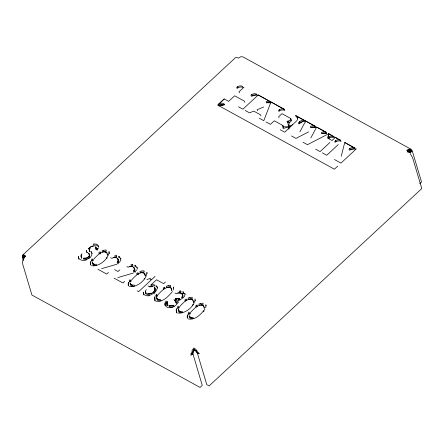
<?xml version="1.0" encoding="UTF-8"?>
<svg xmlns="http://www.w3.org/2000/svg" width="444" height="444" viewBox="0 0 444 444"><rect width="100%" height="100%" fill="white"/><g stroke="black" fill="none" stroke-linecap="round" stroke-linejoin="round"><path stroke-width="0.67" d="M98.385 247.28L98.451 245.771L97.575 244.766L96.342 244.095L93.329 243.984L93.656 245.094L96.675 245.199L98.784 246.875M100.4 253.968L100.116 251.853L98.823 252.692L99.151 253.796L100.444 252.958M138.256 274.769L137.973 272.649L136.674 273.487L137.007 274.597L138.3 273.759M90.126 248.19L88.228 248.313L90.054 248.801L89.25 249.911L89.677 251.693L89.349 250.588L89.727 247.691L91.719 246.204L94.245 246.043M288.728 129.226L288.622 126.84L289.283 122.505L288.95 121.395A1.965 1.388 -16.6 0 1 287.079 121.34L287.817 122.605A1.965 1.388 -16.6 0 0 289.283 122.505L289.738 122.283A5.711 4.04 -16.6 0 0 291.075 121.046L290.925 119.564A1.965 1.388 -16.6 0 0 290.37 118.287L281.962 113.67L278.671 116.717L279.004 117.827M334.021 136.602L328.765 133.716L328.133 137.579L328.976 136.952A4.251 3.008 -16.6 0 1 332.123 136.125L334.021 136.602L334.354 137.712A4.251 3.008 -16.6 0 0 329.309 138.062L328.466 138.689M407.426 151.515L407.736 149.645L407.792 151.643M419.763 183.566L421.517 181.94L412.265 150.91L410.073 152.947L409.446 152.109L408.402 152.042L408.93 149.106L407.808 152.314M81.99 253.779L81.185 254.889L80.875 256.266L81.84 258.242L81.202 257.376L81.518 255.999M95.898 248.501L96.109 247.58L95.721 246.853L95.898 248.501L95.443 249.284M97.447 249.933L96.231 249.606L96.437 248.69L95.721 246.853M173.293 289.993L173.426 286.963L173.759 288.073M205.739 307.82L205.872 304.795L206.205 305.899M341.225 156.31L344.749 142.502L354.923 148.091L355.25 149.195L354.368 148.857A4.251 3.008 -16.6 0 0 350.205 149.545L349.878 148.435A4.251 3.008 -16.6 0 1 354.04 147.747L354.923 148.091M332.123 136.125L328.765 133.716L327.589 138.09L332.023 140.526L335.425 137.374L340.676 140.26L341.009 141.37A4.251 3.008 -16.6 0 0 335.964 141.719L335.12 142.346L334.793 141.236L335.631 140.609A4.251 3.008 -16.6 0 1 338.778 139.782L340.676 140.26M89.394 255.261L88.722 253.346L89.688 255.317L89.721 256.371C89.033 258.774 86.103 259.956 83.805 259.324L83.472 258.214L86.247 258.186L88.833 256.51L89.394 255.261L89.355 254.207L88.722 253.346L87.246 252.536L86.613 251.67M135.353 272.139L134.371 271.6L134.887 269.297A5.417 3.83 -16.6 0 0 134.01 268.298M154.64 290.598L155.161 288.3L154.523 287.435L154.64 290.598C153.18 292.879 150.266 294.611 147.53 293.928L147.858 295.032L150.627 295.005L153.463 293.462L153.136 292.357M167.138 305.111L165.101 305.544L165.063 304.49L166.428 302.136L167.654 302.814L166.994 304.517L168.015 306.11L167.327 301.704L166.095 301.026L164.735 303.38C165.19 310.9 176.729 307.575 178.055 301.914L177.528 300.588L181.102 299.45M23.715 258.131L22.594 261.244L22.666 264.002L31.918 295.032L200.055 387.418L202.248 385.386L192.901 353.713L193.173 352.192L195.121 348.701L195.787 351.043L197.525 353.602L206.776 384.632L209.113 385.914L421.8 188.572L412.548 157.548L410.245 153.657M182.19 294.772L183.2 292.746L182.873 291.636L183.361 291.908L183.694 293.012L182.19 294.772L183.067 295.771L182.551 298.074L182.218 296.964L182.739 294.666C181.374 292.507 178.31 292.363 176.318 293.723L175.091 293.046M408.402 152.042L410.045 148.968L408.963 151.976L411.016 149.239L242.879 56.854L240.792 56.721L238.422 58.158L237.257 57.648L235.503 57.642L22.816 254.984L24.509 256.965M299.85 131.907L305.683 121.034L315.201 126.263L315.529 127.373A4.251 3.008 -16.6 0 0 310.8 127.545L310.473 126.435A4.251 3.008 -16.6 0 1 314.38 125.935M310.817 137.934L316.655 127.062L326.174 132.29L326.501 133.4A4.251 3.008 -16.6 0 0 321.772 133.572L321.445 132.462A4.251 3.008 -16.6 0 1 325.352 131.968L326.174 132.29M411.016 149.239L409.446 152.109L411.771 149.9L409.829 152.442L412.265 150.91M146.287 289.627L145.382 291.197L145.421 292.252L146.381 294.222L145.749 293.356L145.382 291.197L146.054 293.118M167.327 301.704L166.661 303.407L167.682 305M155.411 292.058L157.331 288.461L157.154 286.807L156.277 285.808L157.487 287.917M305.3 120.824L304.495 120.502A4.251 3.008 -16.6 0 0 299.811 121.467L298.618 122.805L298.951 123.909L302.919 121.484M298.951 123.909L299.45 123.204L299.117 122.094M89.727 247.691L88.922 248.801L89.349 250.588M96.92 250.094L97.724 248.984M91.697 261.078L92.502 259.968L92.174 258.858L91.37 259.968L91.697 261.078L93.057 260.783M129.554 281.873L130.358 280.769L130.025 279.659L129.226 280.769L129.554 281.873L130.908 281.585M154.284 293.911L154.162 292.812L155.528 290.459L155.489 289.405L154.523 287.435M156.105 296.464L156.904 295.354L156.577 294.244L155.772 295.354L156.105 296.464L157.459 296.176M172.383 291.558C168.465 296.342 162.709 302.741 155.855 301.088M177.733 308.347L178.538 307.242L178.211 306.132L177.406 307.242L177.733 308.347L179.087 308.058M188.55 314.291L189.355 313.181L189.022 312.077L188.217 313.181L188.55 314.291L190.581 313.858M204.834 309.39C200.91 314.169 195.16 320.568 188.306 318.914M136.669 269.869L134.815 271.95M297.669 118.359A6.05 4.279 -16.6 0 0 296.054 116.667L295.726 115.562L296.703 116.306A6.05 4.279 -16.6 0 1 296.892 120.646L284.693 132.173L280.258 129.737M93.401 259.535C96.692 256.133 100.844 250.843 106.149 252.064L107.026 253.063L107.398 255.228L107.359 254.173M131.258 280.336C134.543 276.934 138.7 271.645 144.006 272.866L144.883 273.865L145.249 276.029L145.216 274.975L144.333 273.97M157.803 294.921C161.094 291.519 165.246 286.23 170.552 287.451L171.428 288.45L171.8 290.615L171.761 289.56M179.437 306.81C182.723 303.407 186.88 298.118 192.185 299.339L193.062 300.338L193.429 302.503L193.395 301.448M190.254 312.748C193.54 309.351 197.697 304.057 202.997 305.283L203.879 306.282L204.246 308.441L204.207 307.387M218.914 104.013A4.251 3.008 -16.6 0 1 223.959 103.663L224.292 104.773L223.404 104.429A4.251 3.008 -16.6 0 0 219.247 105.117L218.914 104.013L224.214 98.94L228.649 101.382L234.682 95.787L244.489 101.177L244.816 102.281M224.214 98.94L217.632 105.045L334.399 169.203L337.684 166.15M244 87.141L239.066 91.719L239.394 92.824M284.399 109.335L283.516 108.996A4.251 3.008 -16.6 0 0 279.354 109.685L278.51 110.312L278.843 111.422L279.681 110.795A4.251 3.008 -16.6 0 1 284.726 110.445L284.399 109.335L258.242 94.966L242.896 109.207L238.456 106.771M88.911 258.619L90.659 256.993L91.569 255.422L91.986 253.585L91.703 252.397L90.82 251.398L92.03 253.502M108.441 272.45L106.693 274.076L97.847 269.208M118.592 263.037L120.446 260.95L120.862 259.113L120.574 257.925L120.907 259.03M119.797 269.902L118.049 271.528L114.608 269.636M124.664 281.363L122.916 282.989L114.069 278.127M155.095 276.373L138.65 291.63L137.174 290.82M150.943 284.948L153.219 284.648L154.801 284.998L155.128 286.108L153.552 285.758L151.271 286.058L150.943 284.948L156.543 279.753L163.669 283.672L165.418 282.045M329.92 142.48L320.074 151.615L315.64 149.178M338.239 144.589L326.729 155.272L322.294 152.836M174.675 300.294L175.608 299.428L175.28 298.318L179.626 298.64L179.959 299.75L178.766 300.127L178.438 299.023L176.262 298.856L175.28 298.318M175.191 301.265L176.59 299.966L176.262 298.856M182.745 298.29L184.599 296.204L185.015 294.366L184.732 293.179L185.065 294.283M356.321 148.857L340.975 163.098L334.437 159.507M237.551 86.719L236.713 87.346L237.041 88.456L237.884 87.829A4.251 3.008 -16.6 0 1 242.929 87.479L242.596 86.369A4.251 3.008 -16.6 0 0 237.551 86.719L237.884 87.829M251.798 94.544L250.954 95.171L251.287 96.281L256.288 94.961L257.17 95.305L256.843 94.195A4.251 3.008 -16.6 0 0 251.798 94.544L252.125 95.654A4.251 3.008 -16.6 0 1 256.288 94.961M349.878 148.435L349.034 149.067L349.367 150.172L354.368 148.857M173.715 305.217L171.578 306.11L169.158 305.811L169.491 306.921L171.911 307.215L174.048 306.321L173.715 305.217L169.158 305.811M308.586 131.907L295.998 138.389L291.564 135.947M328.765 133.716L307.47 144.689L303.03 142.252M96.231 249.606L98.096 248.696M117.788 259.385A5.417 3.83 -16.6 0 1 118.665 260.384L118.143 262.682L117.815 261.577L118.337 259.279C116.972 257.115 113.908 256.976 111.916 258.336L110.684 257.659M116.944 264.197L101.559 268.67M134.371 271.6L134.038 270.49L134.56 268.193C133.194 266.034 130.131 265.895 128.138 267.249L126.912 266.572M133.167 273.116L117.782 277.583M165.063 304.49L167.199 303.596L165.623 303.246M263.681 106.998L257.104 109.729L257.437 110.834M90.426 247.042L93.157 245.959M146.897 279.62L150.821 278.16M150.028 279.687L151.149 279.27M87.018 259.646C84.232 261.055 80.453 260.728 78.527 258.081L78.349 256.432L78.86 259.191M178.438 299.023L179.626 298.64M287.079 121.34L290.454 120.28L290.37 118.287L290.698 119.397A1.965 1.388 -16.6 0 1 291.253 120.674M192.996 354.356L190.615 355.106L192.901 353.713L190.731 353.629L192.962 352.974L191.153 352.064L193.173 352.192L191.852 350.516L193.523 351.42L192.779 349.089L193.984 350.704L193.867 347.885L194.528 350.105L195.787 351.043L196.381 349.767L196.376 351.659L197.558 350.999L196.881 352.325L198.573 352.325L197.275 352.986L199.362 353.652L197.525 353.602M223.404 104.429L218.404 105.744L224.292 104.773L219.231 105.877M290.853 126.673A5.067 3.585 -16.6 0 1 288.622 126.84L283.111 128.505L282.695 125.408L274.287 120.79L270.452 124.348L266.012 121.911M149.684 286.841L151.715 286.408L153.052 286.624L149.684 286.841L147.963 285.897M192.313 304.989L193.673 304.701M94.783 264.424L96.22 264.18L96.548 265.29L95.11 265.534L93.534 265.185L92.652 264.186L92.285 262.021L92.324 263.076L93.201 264.075L94.783 264.424L92.324 263.076M130.142 282.822L130.181 283.877L131.058 284.876L132.639 285.226L134.071 284.981L134.404 286.091L132.967 286.336L131.391 285.986L130.508 284.987L130.469 283.932M147.53 293.928L151.837 293.195M159.185 299.817L160.623 299.572L160.95 300.677L159.513 300.921L157.936 300.571L157.059 299.572L156.688 297.408L156.726 298.462L157.603 299.461L159.185 299.817L156.726 298.462M180.819 311.699L182.256 311.455L182.584 312.565L181.146 312.809L179.57 312.459L178.688 311.46L178.322 309.296L178.36 310.35L179.237 311.349L180.819 311.699L178.36 310.35M189.138 315.24L189.172 316.295L190.054 317.294L191.63 317.643L193.068 317.399L193.401 318.509L191.963 318.753L190.382 318.398L189.505 317.399L189.466 316.344M96.437 248.69L98.146 248.462M149.634 295.599C147.43 296.237 144.777 295.721 143.423 293.739L143.246 292.091L143.756 294.849M310.8 127.545L315.529 127.373M321.772 133.572L326.501 133.4M83.472 258.214L86.247 258.186L87.784 257.481L88.117 258.591M266.533 102.78L270.829 102.808A4.251 3.008 -16.6 0 0 266.533 102.78L266.206 101.67A4.251 3.008 -16.6 0 1 269.763 101.398L270.496 101.698M283.344 126.756A1.965 1.388 -16.6 0 1 283.583 127.794L283.25 126.684A1.965 1.388 -16.6 0 0 282.695 125.408L283.344 126.756L288.622 126.84A2.942 2.081 -16.6 0 1 289.532 128.194M113.459 257.631L116.472 257.736M129.681 266.544L132.695 266.65M177.861 293.018L180.875 293.123M91.453 265.701C98.823 267.083 108.935 259.08 109.024 251.576L109.474 253.785M129.309 286.502C136.68 287.884 146.792 279.881 146.881 272.377L147.208 273.482M177.489 312.97C184.859 314.358 194.972 306.354 195.06 298.851M23.366 260.667L22.383 257.37L24.065 257.931M296.703 116.306L304.495 120.502M295.726 115.562L315.201 126.263M245.11 110.428L249.55 112.865L253.746 111.122L260.639 114.907L260.972 116.017M259.357 118.254L263.797 120.69L270.984 101.965L283.516 108.996M183.2 292.746L183.694 293.012M104.568 251.715L107.026 253.063M142.424 272.516L144.883 273.865M168.975 287.101L171.428 288.45M190.604 298.99L193.062 300.338M201.421 304.928L203.879 306.282M118.426 263.875L117.444 263.331L117.116 262.226L118.37 260.334L117.455 258.275M106.277 257.714L107.098 258.164M144.133 278.516L144.955 278.965M203.13 310.933L203.951 311.383M175.608 299.428L176.59 299.966M173.876 299.617L175.985 301.293L176.357 303.457L174.864 300.155M92.502 259.968L93.323 260.417M130.358 280.769L131.18 281.219M156.904 295.354L157.725 295.804M178.538 307.242L179.359 307.692M189.355 313.181L190.171 313.631M130.181 283.877L132.639 285.226M189.172 316.295L191.63 317.643M22.383 257.37L24.137 258.33M258.242 94.966L269.763 101.398M316.655 127.062L325.352 131.968M344.749 142.502L354.04 147.747M406.56 150.544L407.814 151.36M335.425 137.374L338.778 139.782M24.143 257.759L22.2 256.31L24.703 257.714L22.35 255.494L24.42 257.065M22.816 254.984L24.814 256.898M24.914 256.404L23.576 254.812L24.964 256.86M25.663 256.626L24.57 254.989L25.191 256.227M181.857 293.667L182.778 295.721L181.518 297.613L181.851 298.723M133.677 267.194L134.599 269.247L133.339 271.14L133.672 272.25M177.861 301.698L178.211 302.58M335.631 140.609L335.964 141.719M328.976 136.952L329.309 138.062M299.811 121.467L300.138 122.577A4.251 3.008 -16.6 0 1 305.627 121.928M279.354 109.685L279.681 110.795M153.835 291.708L154.162 292.812M137.129 267.948L136.802 266.838L137.412 269.136M88.833 256.51L89.166 257.614M86.663 251.587L86.33 250.477L86.946 252.775M287.817 122.605L288.622 126.84M81.185 254.889L81.507 257.132M195.388 299.955L195.51 301.06M187.451 318.337L187.64 315.862L187.313 314.752L187.179 317.782M128.455 285.925L128.649 283.444L128.316 282.334L128.183 285.364M90.598 265.124L90.792 262.643L90.459 261.538L90.326 264.563M175.985 301.293L176.024 302.347M292.624 124.686A5.067 3.585 -16.6 0 1 288.295 125.73A2.942 2.081 -16.6 0 1 288.861 128.205M154.862 296.925L154.551 298.301L155.061 301.06L154.862 296.925M176.496 308.808L176.185 310.19L176.695 312.948L176.496 308.808M164.519 287.24L163.226 288.078L163.553 289.188L164.852 288.345L164.519 287.24M186.153 299.123L184.854 299.961L185.187 301.071L186.48 300.233L186.153 299.123M196.97 305.067L195.671 305.905L196.004 307.015L197.297 306.177L196.97 305.067M103.796 250.255L102.009 250.821L102.336 251.931L106.405 251.065L106.072 249.955L103.796 250.255M141.653 271.056L139.86 271.623L140.193 272.733L144.261 271.861L143.928 270.757L141.653 271.056M168.198 285.642L166.411 286.208L166.739 287.318L170.807 286.452L170.479 285.342L168.198 285.642M189.832 297.53L188.045 298.096L188.373 299.206L192.441 298.335L192.108 297.23L189.832 297.53M200.644 303.468L198.857 304.04L199.19 305.145L203.252 304.279L202.925 303.174L200.644 303.468M116.4 255.627L114.713 255.738L115.046 256.843L116.728 256.737L116.4 255.627M132.623 264.541L130.936 264.652L131.269 265.762L132.95 265.651L132.623 264.541M180.802 291.014L179.115 291.125L179.448 292.235L181.13 292.124L180.802 291.014M119.453 256.787L118.47 256.249L118.798 257.359L119.78 257.897L119.453 256.787M135.675 265.701L134.693 265.162L135.02 266.272L136.003 266.811L135.675 265.701"/></g></svg>
